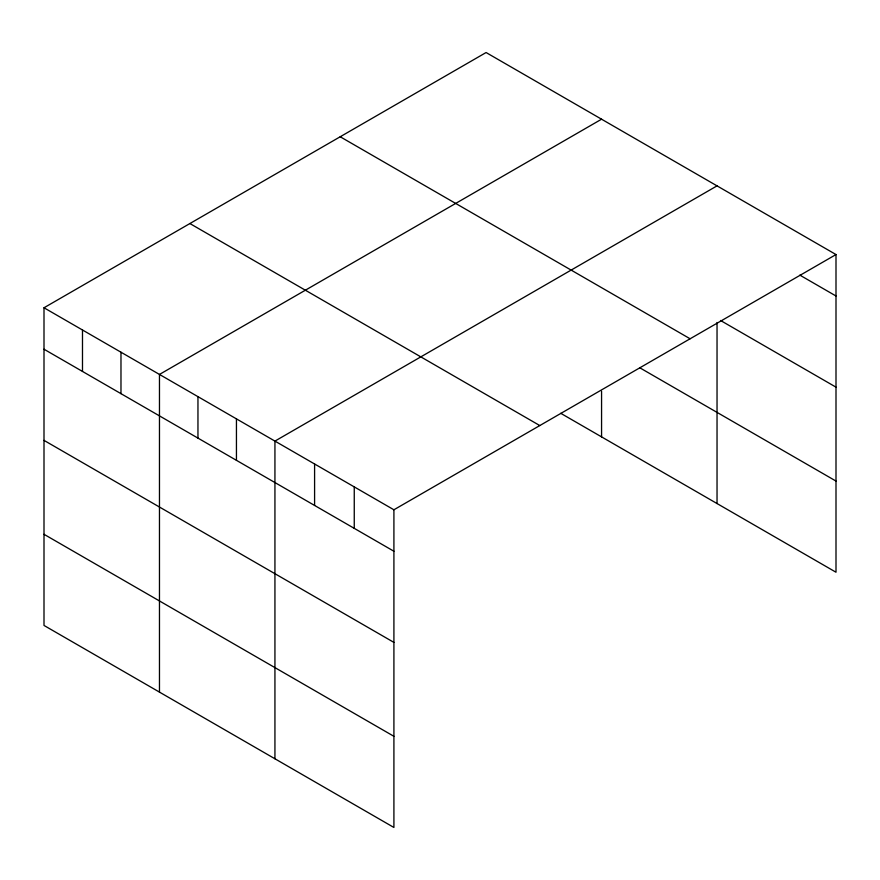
<?xml version="1.0" encoding="UTF-8"?>
<svg xmlns="http://www.w3.org/2000/svg" width="880" height="880" viewBox="0 0 880 880"><rect width="100%" height="100%" fill="white"/><g stroke="black" fill="none" stroke-linecap="round" stroke-linejoin="round"><path stroke-width="1.32" d="M836 254.551L393.91 509.784L393.91 827.464L44 625.449L44 307.769L486.09 52.536L836 254.551L836 572.231L560.736 413.303M601.568 119.196L159.467 374.44L159.467 692.12M717.035 185.867L274.934 441.1L274.934 758.78M799.843 275.121L836 295.999M720.533 320.485L836 387.156M340.208 136.763L690.107 338.778M640.057 367.939L836 481.074M189.893 223.542L539.792 425.557M44 307.769L393.91 509.784M44 349.217L393.91 551.243M44 440.374L393.91 642.389M44 534.292L393.91 736.307M717.035 322.498L717.035 503.536M601.568 391.303L601.568 436.876M354.255 486.893L354.255 528.341M314.589 464.002L314.589 505.45M236.445 418.88L236.445 460.328M197.956 396.66L197.956 438.108M120.978 352.22L120.978 393.668M82.489 330L82.489 371.448"/></g></svg>
